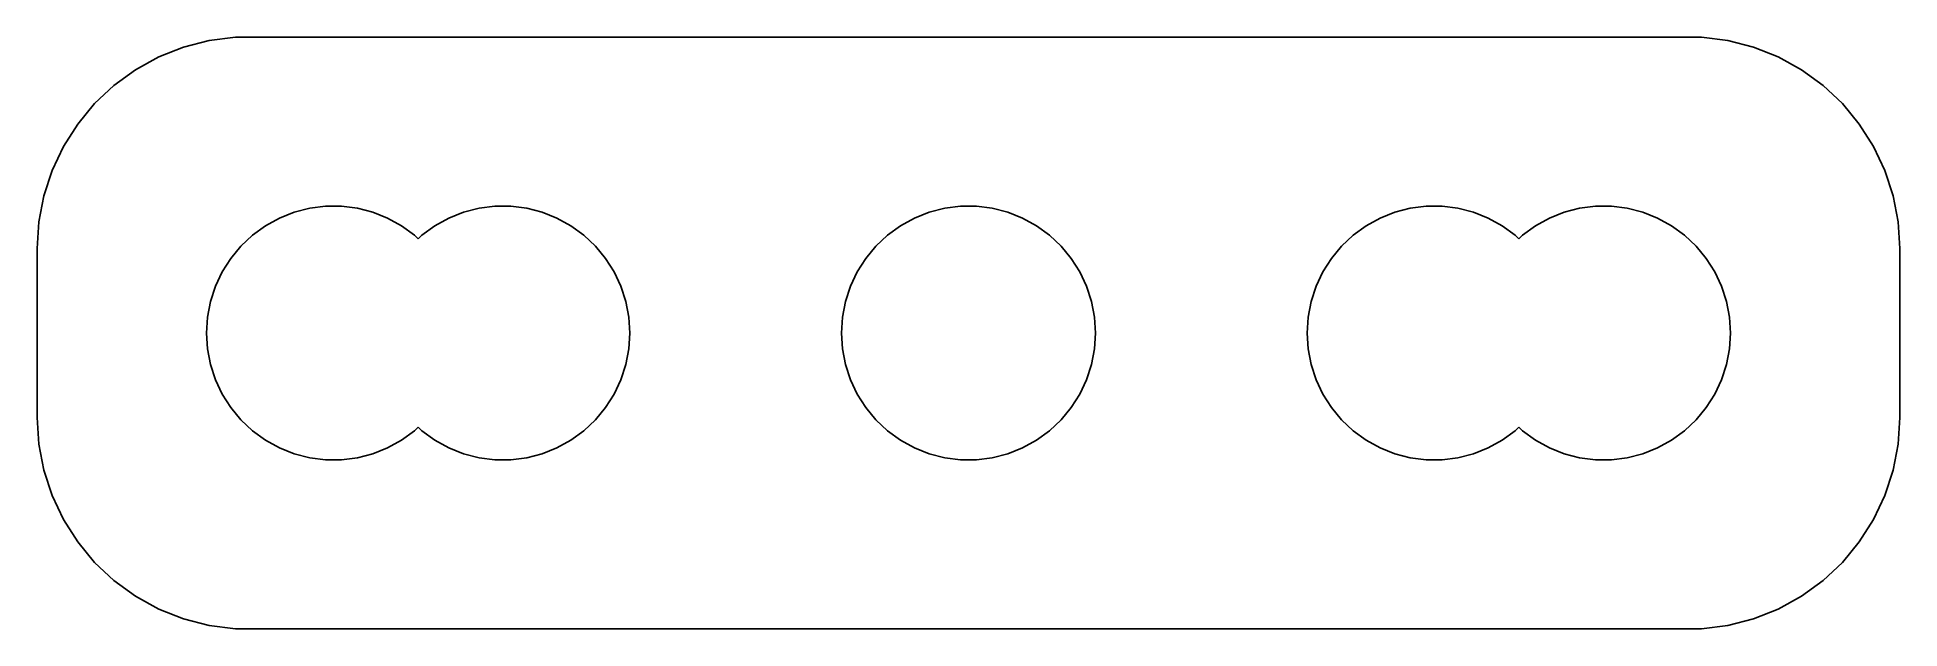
# Model space of a CAD drawing. Header units: metres. Extents: x -22 to 22, y -7 to 7.
import ezdxf

# ---------------------------------------------------------------- set-up
doc = ezdxf.new("R2010")
doc.units = ezdxf.units.M

msp = doc.modelspace()

# ---------------------------------------------------------------- linework, layer by layer
for p, q in [((-18.5451, 6.75528), (-19.1289, 6.52412)), ((-17.9369, 6.91142), (-18.5451, 6.75528)), ((-17.3139, 6.99013), (-17.9369, 6.91142)), ((17.3139, 6.99013), (-17.3139, 6.99013)), ((17.9369, 6.91142), (17.3139, 6.99013)), ((18.5451, 6.75528), (17.9369, 6.91142)), ((19.1289, 6.52412), (18.5451, 6.75528)), ((-19.6791, 6.22163), (-20.1871, 5.85255)), ((-19.1289, 6.52412), (-19.6791, 6.22163)), ((19.6791, 6.22163), (19.1289, 6.52412)), ((20.1871, 5.85255), (19.6791, 6.22163)), ((-20.1871, 5.85255), (-20.6448, 5.42273)), ((20.6448, 5.42273), (20.1871, 5.85255)), ((-20.6448, 5.42273), (-21.0451, 4.93892)), ((21.0451, 4.93892), (20.6448, 5.42273)), ((-21.0451, 4.93892), (-21.3815, 4.40877)), ((21.3815, 4.40877), (21.0451, 4.93892)), ((-21.3815, 4.40877), (-21.6489, 3.84062)), ((21.6489, 3.84062), (21.3815, 4.40877)), ((-21.6489, 3.84062), (-21.8429, 3.24344)), ((21.8429, 3.24344), (21.6489, 3.84062)), ((-21.8429, 3.24344), (-21.9606, 2.62666)), ((21.9606, 2.62666), (21.8429, 3.24344)), ((-16.6075, 2.53297), (-16.2773, 2.71448)), ((-16.2773, 2.71448), (-15.927, 2.85316)), ((-15.927, 2.85316), (-15.5621, 2.94685)), ((-15.5621, 2.94685), (-15.1884, 2.99408)), ((-15.1884, 2.99408), (-14.8116, 2.99408)), ((-14.8116, 2.99408), (-14.4379, 2.94685)), ((-14.4379, 2.94685), (-14.0729, 2.85316)), ((-14.0729, 2.85316), (-13.7227, 2.71448)), ((-13.7227, 2.71448), (-13.3925, 2.53297)), ((-12.6075, 2.53297), (-12.2773, 2.71448)), ((-12.2773, 2.71448), (-11.927, 2.85316)), ((-11.927, 2.85316), (-11.5621, 2.94685)), ((-11.5621, 2.94685), (-11.1884, 2.99408)), ((-11.1884, 2.99408), (-10.8116, 2.99408)), ((-10.8116, 2.99408), (-10.4379, 2.94685)), ((-10.4379, 2.94685), (-10.0729, 2.85316)), ((-10.0729, 2.85316), (-9.72266, 2.71448)), ((-9.72266, 2.71448), (-9.39252, 2.53297)), ((-1.60747, 2.53297), (-1.27733, 2.71448)), ((-1.27733, 2.71448), (-0.927048, 2.85316)), ((-0.927048, 2.85316), (-0.562134, 2.94685)), ((-0.562134, 2.94685), (-0.18837, 2.99408)), ((-0.18837, 2.99408), (0.18837, 2.99408)), ((0.18837, 2.99408), (0.562134, 2.94685)), ((0.562134, 2.94685), (0.927048, 2.85316)), ((0.927048, 2.85316), (1.27733, 2.71448)), ((1.27733, 2.71448), (1.60747, 2.53297)), ((9.39252, 2.53297), (9.72266, 2.71448)), ((9.72266, 2.71448), (10.0729, 2.85316)), ((10.0729, 2.85316), (10.4379, 2.94685)), ((10.4379, 2.94685), (10.8116, 2.99408)), ((10.8116, 2.99408), (11.1884, 2.99408)), ((11.1884, 2.99408), (11.5621, 2.94685)), ((11.5621, 2.94685), (11.927, 2.85316)), ((11.927, 2.85316), (12.2773, 2.71448)), ((12.2773, 2.71448), (12.6075, 2.53297)), ((13.3925, 2.53297), (13.7227, 2.71448)), ((13.7227, 2.71448), (14.0729, 2.85316)), ((14.0729, 2.85316), (14.4379, 2.94685)), ((14.4379, 2.94685), (14.8116, 2.99408)), ((14.8116, 2.99408), (15.1884, 2.99408)), ((15.1884, 2.99408), (15.5621, 2.94685)), ((15.5621, 2.94685), (15.927, 2.85316)), ((15.927, 2.85316), (16.2773, 2.71448)), ((16.2773, 2.71448), (16.6075, 2.53297)), ((-21.9606, 2.62666), (-22, 2)), ((-17.1869, 2.05363), (-16.9123, 2.31154)), ((-16.9123, 2.31154), (-16.6075, 2.53297)), ((-13.3925, 2.53297), (-13.0877, 2.31154)), ((-13.0877, 2.31154), (-13, 2.22916)), ((-13, 2.22916), (-12.9123, 2.31154)), ((-12.9123, 2.31154), (-12.6075, 2.53297)), ((-9.39252, 2.53297), (-9.08772, 2.31154)), ((-9.08772, 2.31154), (-8.81308, 2.05363)), ((-2.1869, 2.05363), (-1.91226, 2.31154)), ((-1.91226, 2.31154), (-1.60747, 2.53297)), ((1.60747, 2.53297), (1.91226, 2.31154)), ((1.91226, 2.31154), (2.1869, 2.05363)), ((8.81308, 2.05363), (9.08772, 2.31154)), ((9.08772, 2.31154), (9.39252, 2.53297)), ((12.6075, 2.53297), (12.9123, 2.31154)), ((12.9123, 2.31154), (13, 2.22916)), ((13, 2.22916), (13.0877, 2.31154)), ((13.0877, 2.31154), (13.3925, 2.53297)), ((16.6075, 2.53297), (16.9123, 2.31154)), ((16.9123, 2.31154), (17.1869, 2.05363)), ((22, 2), (21.9606, 2.62666)), ((-22, 2), (-22, -2)), ((-17.6289, 1.44525), (-17.427, 1.76335)), ((-17.427, 1.76335), (-17.1869, 2.05363)), ((-8.81308, 2.05363), (-8.57294, 1.76335)), ((-8.57294, 1.76335), (-8.37108, 1.44525)), ((-2.62891, 1.44525), (-2.42705, 1.76335)), ((-2.42705, 1.76335), (-2.1869, 2.05363)), ((2.1869, 2.05363), (2.42705, 1.76335)), ((2.42705, 1.76335), (2.62891, 1.44525)), ((8.37108, 1.44525), (8.57294, 1.76335)), ((8.57294, 1.76335), (8.81308, 2.05363)), ((17.1869, 2.05363), (17.427, 1.76335)), ((17.427, 1.76335), (17.6289, 1.44525)), ((22, -2), (22, 2)), ((-17.7893, 1.10437), (-17.6289, 1.44525)), ((-8.37108, 1.44525), (-8.21066, 1.10437)), ((-2.78932, 1.10437), (-2.62891, 1.44525)), ((2.62891, 1.44525), (2.78932, 1.10437)), ((8.21066, 1.10437), (8.37108, 1.44525)), ((17.6289, 1.44525), (17.7893, 1.10437)), ((-17.9057, 0.746063), (-17.7893, 1.10437)), ((-8.21066, 1.10437), (-8.09424, 0.746063)), ((-2.90575, 0.746063), (-2.78932, 1.10437)), ((2.78932, 1.10437), (2.90575, 0.746063)), ((8.09424, 0.746063), (8.21066, 1.10437)), ((17.7893, 1.10437), (17.9057, 0.746063)), ((-17.9763, 0.375992), (-17.9057, 0.746063)), ((-8.09424, 0.746063), (-8.02365, 0.375992)), ((-2.97633, 0.375992), (-2.90575, 0.746063)), ((2.90575, 0.746063), (2.97633, 0.375992)), ((8.02365, 0.375992), (8.09424, 0.746063)), ((17.9057, 0.746063), (17.9763, 0.375992)), ((-18, 0), (-17.9763, 0.375992)), ((-17.9763, -0.375992), (-18, 0)), ((-8.02365, 0.375992), (-8, 0)), ((-8, 0), (-8.02365, -0.375992)), ((-3, 0), (-2.97633, 0.375992)), ((-2.97633, -0.375992), (-3, 0)), ((2.97633, 0.375992), (3, 0)), ((3, 0), (2.97633, -0.375992)), ((8, 0), (8.02365, 0.375992)), ((8.02365, -0.375992), (8, 0)), ((17.9763, 0.375992), (18, 0)), ((18, 0), (17.9763, -0.375992)), ((-17.9057, -0.746063), (-17.9763, -0.375992)), ((-8.02365, -0.375992), (-8.09424, -0.746063)), ((-2.90575, -0.746063), (-2.97633, -0.375992)), ((2.97633, -0.375992), (2.90575, -0.746063)), ((8.09424, -0.746063), (8.02365, -0.375992)), ((17.9763, -0.375992), (17.9057, -0.746063)), ((-17.7893, -1.10437), (-17.9057, -0.746063)), ((-8.09424, -0.746063), (-8.21066, -1.10437)), ((-2.78932, -1.10437), (-2.90575, -0.746063)), ((2.90575, -0.746063), (2.78932, -1.10437)), ((8.21066, -1.10437), (8.09424, -0.746063)), ((17.9057, -0.746063), (17.7893, -1.10437)), ((-17.6289, -1.44525), (-17.7893, -1.10437)), ((-8.21066, -1.10437), (-8.37108, -1.44525)), ((-2.62891, -1.44525), (-2.78932, -1.10437)), ((2.78932, -1.10437), (2.62891, -1.44525)), ((8.37108, -1.44525), (8.21066, -1.10437)), ((17.7893, -1.10437), (17.6289, -1.44525)), ((-17.427, -1.76335), (-17.6289, -1.44525)), ((-8.37108, -1.44525), (-8.57294, -1.76335)), ((-2.42705, -1.76335), (-2.62891, -1.44525)), ((2.62891, -1.44525), (2.42705, -1.76335)), ((8.57294, -1.76335), (8.37108, -1.44525)), ((17.6289, -1.44525), (17.427, -1.76335)), ((-22, -2), (-21.9606, -2.62666)), ((-17.1869, -2.05363), (-17.427, -1.76335)), ((-16.9123, -2.31154), (-17.1869, -2.05363)), ((-8.81308, -2.05363), (-9.08772, -2.31154)), ((-8.57294, -1.76335), (-8.81308, -2.05363)), ((-2.1869, -2.05363), (-2.42705, -1.76335)), ((-1.91226, -2.31154), (-2.1869, -2.05363)), ((2.1869, -2.05363), (1.91226, -2.31154)), ((2.42705, -1.76335), (2.1869, -2.05363)), ((8.81308, -2.05363), (8.57294, -1.76335)), ((9.08772, -2.31154), (8.81308, -2.05363)), ((17.1869, -2.05363), (16.9123, -2.31154)), ((17.427, -1.76335), (17.1869, -2.05363)), ((21.9606, -2.62666), (22, -2)), ((-21.9606, -2.62666), (-21.8429, -3.24344)), ((-16.6075, -2.53297), (-16.9123, -2.31154)), ((-16.2773, -2.71448), (-16.6075, -2.53297)), ((-13.3925, -2.53297), (-13.7227, -2.71448)), ((-13.0877, -2.31154), (-13.3925, -2.53297)), ((-13, -2.22916), (-13.0877, -2.31154)), ((-12.9123, -2.31154), (-13, -2.22916)), ((-12.6075, -2.53297), (-12.9123, -2.31154)), ((-12.2773, -2.71448), (-12.6075, -2.53297)), ((-9.39252, -2.53297), (-9.72266, -2.71448)), ((-9.08772, -2.31154), (-9.39252, -2.53297)), ((-1.60747, -2.53297), (-1.91226, -2.31154)), ((-1.27733, -2.71448), (-1.60747, -2.53297)), ((1.60747, -2.53297), (1.27733, -2.71448)), ((1.91226, -2.31154), (1.60747, -2.53297)), ((9.39252, -2.53297), (9.08772, -2.31154)), ((9.72266, -2.71448), (9.39252, -2.53297)), ((12.6075, -2.53297), (12.2773, -2.71448)), ((12.9123, -2.31154), (12.6075, -2.53297)), ((13, -2.22916), (12.9123, -2.31154)), ((13.0877, -2.31154), (13, -2.22916)), ((13.3925, -2.53297), (13.0877, -2.31154)), ((13.7227, -2.71448), (13.3925, -2.53297)), ((16.6075, -2.53297), (16.2773, -2.71448)), ((16.9123, -2.31154), (16.6075, -2.53297)), ((21.8429, -3.24344), (21.9606, -2.62666)), ((-15.927, -2.85316), (-16.2773, -2.71448)), ((-15.5621, -2.94685), (-15.927, -2.85316)), ((-15.1884, -2.99408), (-15.5621, -2.94685)), ((-14.8116, -2.99408), (-15.1884, -2.99408)), ((-14.4379, -2.94685), (-14.8116, -2.99408)), ((-14.0729, -2.85316), (-14.4379, -2.94685)), ((-13.7227, -2.71448), (-14.0729, -2.85316)), ((-11.927, -2.85316), (-12.2773, -2.71448)), ((-11.5621, -2.94685), (-11.927, -2.85316)), ((-11.1884, -2.99408), (-11.5621, -2.94685)), ((-10.8116, -2.99408), (-11.1884, -2.99408)), ((-10.4379, -2.94685), (-10.8116, -2.99408)), ((-10.0729, -2.85316), (-10.4379, -2.94685)), ((-9.72266, -2.71448), (-10.0729, -2.85316)), ((-0.927048, -2.85316), (-1.27733, -2.71448)), ((-0.562134, -2.94685), (-0.927048, -2.85316)), ((-0.18837, -2.99408), (-0.562134, -2.94685)), ((0.18837, -2.99408), (-0.18837, -2.99408)), ((0.562134, -2.94685), (0.18837, -2.99408)), ((0.927048, -2.85316), (0.562134, -2.94685)), ((1.27733, -2.71448), (0.927048, -2.85316)), ((10.0729, -2.85316), (9.72266, -2.71448)), ((10.4379, -2.94685), (10.0729, -2.85316)), ((10.8116, -2.99408), (10.4379, -2.94685)), ((11.1884, -2.99408), (10.8116, -2.99408)), ((11.5621, -2.94685), (11.1884, -2.99408)), ((11.927, -2.85316), (11.5621, -2.94685)), ((12.2773, -2.71448), (11.927, -2.85316)), ((14.0729, -2.85316), (13.7227, -2.71448)), ((14.4379, -2.94685), (14.0729, -2.85316)), ((14.8116, -2.99408), (14.4379, -2.94685)), ((15.1884, -2.99408), (14.8116, -2.99408)), ((15.5621, -2.94685), (15.1884, -2.99408)), ((15.927, -2.85316), (15.5621, -2.94685)), ((16.2773, -2.71448), (15.927, -2.85316)), ((-21.8429, -3.24344), (-21.6489, -3.84062)), ((21.6489, -3.84062), (21.8429, -3.24344)), ((-21.6489, -3.84062), (-21.3815, -4.40877)), ((21.3815, -4.40877), (21.6489, -3.84062)), ((-21.3815, -4.40877), (-21.0451, -4.93892)), ((21.0451, -4.93892), (21.3815, -4.40877)), ((-21.0451, -4.93892), (-20.6448, -5.42273)), ((20.6448, -5.42273), (21.0451, -4.93892)), ((-20.6448, -5.42273), (-20.1871, -5.85255)), ((20.1871, -5.85255), (20.6448, -5.42273)), ((-20.1871, -5.85255), (-19.6791, -6.22163)), ((19.6791, -6.22163), (20.1871, -5.85255)), ((-19.6791, -6.22163), (-19.1289, -6.52412)), ((-19.1289, -6.52412), (-18.5451, -6.75528)), ((18.5451, -6.75528), (19.1289, -6.52412)), ((19.1289, -6.52412), (19.6791, -6.22163)), ((-18.5451, -6.75528), (-17.9369, -6.91142)), ((-17.9369, -6.91142), (-17.3139, -6.99013)), ((-17.3139, -6.99013), (17.3139, -6.99013)), ((17.3139, -6.99013), (17.9369, -6.91142)), ((17.9369, -6.91142), (18.5451, -6.75528))]:
    msp.add_line(p, q)

doc.saveas('drawing.dxf')
